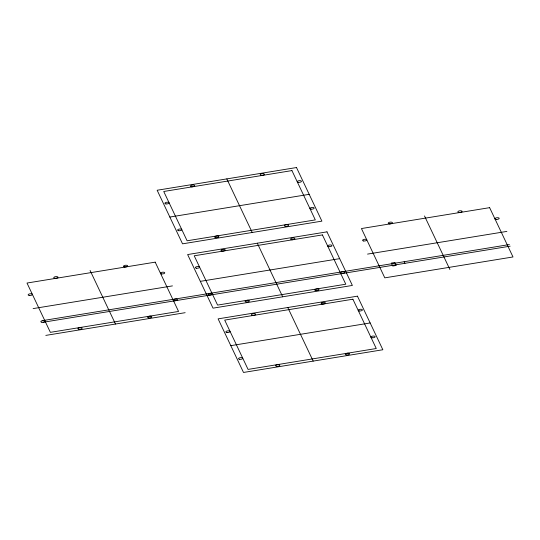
<?xml version="1.0" encoding="UTF-8"?>
<svg xmlns="http://www.w3.org/2000/svg" width="540" height="540" viewBox="0 0 540 540"><rect width="100%" height="100%" fill="white"/><g stroke="black" fill="none" stroke-linecap="round" stroke-linejoin="round"><path stroke-width="0.81" d="M169.844 217.046L309.191 194.339M33.109 308.597L172.456 285.896M200.326 281.353L339.674 258.647M367.544 254.104L506.891 231.404M42.566 320.625L509.375 244.566M43.322 322.232L510.138 246.173M45.812 335.394L185.159 312.687M230.81 345.661L370.156 322.954M424.514 215.96L449.915 269.548M404.17 261.704L404.933 263.311M226.82 178.895L252.221 232.484M257.303 243.203L282.697 296.798M287.779 307.517L313.18 361.105M90.086 270.452L115.486 324.041M296.494 167.542L157.147 190.249L182.547 243.837L321.894 221.137L296.494 167.542M291.938 170.593L163.735 191.484L187.103 240.786L315.306 219.901L291.938 170.593M326.977 231.849L187.63 254.556L213.023 308.151L352.37 285.444L326.977 231.849M155.196 262.15L27 283.041L50.369 332.343L178.565 311.452L155.196 262.15M322.414 234.907L194.218 255.791L217.586 305.093L345.782 284.209L322.414 234.907M489.632 207.657L361.436 228.548L384.804 277.85L513 256.959L489.632 207.657M394.794 262.514L391.311 263.081L392.708 266.024L396.191 265.457L394.794 262.514M357.453 296.163L218.106 318.863L243.506 372.458L382.853 349.751L357.453 296.163M352.897 299.214L224.694 320.099L248.063 369.407L376.265 348.516L352.897 299.214M246.233 301.975A2.133 0.851 -6.1 0 0 249.352 300.908A2.133 0.851 -6.1 0 0 246.098 300.51A2.133 0.851 -6.1 0 0 246.233 301.975M315.907 290.621A2.133 0.851 -6.1 0 0 319.025 289.555A2.133 0.851 -6.1 0 0 315.772 289.156A2.133 0.851 -6.1 0 0 315.907 290.621M328.847 246.659A2.133 0.851 -6.1 0 0 331.965 245.592A2.133 0.851 -6.1 0 0 328.712 245.201A2.133 0.851 -6.1 0 0 328.847 246.659M341.55 273.456A2.133 0.851 -6.1 0 0 344.662 272.39A2.133 0.851 -6.1 0 0 341.408 271.991A2.133 0.851 -6.1 0 0 341.55 273.456M222.109 251.066A2.133 0.851 -6.1 0 0 225.221 250A2.133 0.851 -6.1 0 0 221.967 249.601A2.133 0.851 -6.1 0 0 222.109 251.066M291.782 239.713A2.133 0.851 -6.1 0 0 294.894 238.646A2.133 0.851 -6.1 0 0 291.641 238.248A2.133 0.851 -6.1 0 0 291.782 239.713M209.169 295.022A2.133 0.851 -6.1 0 0 212.281 293.963A2.133 0.851 -6.1 0 0 209.027 293.564A2.133 0.851 -6.1 0 0 209.169 295.022M196.466 268.232A2.133 0.851 -6.1 0 0 199.584 267.165A2.133 0.851 -6.1 0 0 196.331 266.767A2.133 0.851 -6.1 0 0 196.466 268.232M363.683 240.982A2.133 0.851 -6.1 0 0 366.802 239.915A2.133 0.851 -6.1 0 0 363.548 239.524A2.133 0.851 -6.1 0 0 363.683 240.982M458.993 212.463A2.133 0.851 -6.1 0 0 462.112 211.397A2.133 0.851 -6.1 0 0 458.858 211.005A2.133 0.851 -6.1 0 0 458.993 212.463M389.32 223.816A2.133 0.851 -6.1 0 0 392.438 222.75A2.133 0.851 -6.1 0 0 389.185 222.359A2.133 0.851 -6.1 0 0 389.32 223.816M496.064 219.416A2.133 0.851 -6.1 0 0 499.183 218.349A2.133 0.851 -6.1 0 0 495.923 217.951A2.133 0.851 -6.1 0 0 496.064 219.416M165.989 203.924A2.133 0.851 -6.1 0 0 169.101 202.858A2.133 0.851 -6.1 0 0 165.847 202.46A2.133 0.851 -6.1 0 0 165.989 203.924M178.686 230.715A2.133 0.851 -6.1 0 0 181.804 229.649A2.133 0.851 -6.1 0 0 178.551 229.257A2.133 0.851 -6.1 0 0 178.686 230.715M261.299 175.399A2.133 0.851 -6.1 0 0 264.418 174.339A2.133 0.851 -6.1 0 0 261.164 173.941A2.133 0.851 -6.1 0 0 261.299 175.399M191.626 186.752A2.133 0.851 -6.1 0 0 194.744 185.693A2.133 0.851 -6.1 0 0 191.491 185.294A2.133 0.851 -6.1 0 0 191.626 186.752M311.067 209.149A2.133 0.851 -6.1 0 0 314.185 208.082A2.133 0.851 -6.1 0 0 310.932 207.684A2.133 0.851 -6.1 0 0 311.067 209.149M298.37 182.351A2.133 0.851 -6.1 0 0 301.482 181.285A2.133 0.851 -6.1 0 0 298.228 180.887A2.133 0.851 -6.1 0 0 298.37 182.351M285.431 226.314A2.133 0.851 -6.1 0 0 288.542 225.248A2.133 0.851 -6.1 0 0 285.289 224.849A2.133 0.851 -6.1 0 0 285.431 226.314M215.757 237.668A2.133 0.851 -6.1 0 0 218.869 236.601A2.133 0.851 -6.1 0 0 215.615 236.203A2.133 0.851 -6.1 0 0 215.757 237.668M29.255 295.475A2.133 0.851 -6.1 0 0 32.366 294.408A2.133 0.851 -6.1 0 0 29.113 294.017A2.133 0.851 -6.1 0 0 29.255 295.475M41.951 322.272A2.133 0.851 -6.1 0 0 45.07 321.206A2.133 0.851 -6.1 0 0 41.816 320.807A2.133 0.851 -6.1 0 0 41.951 322.272M124.565 266.956A2.133 0.851 -6.1 0 0 127.676 265.889A2.133 0.851 -6.1 0 0 124.423 265.498A2.133 0.851 -6.1 0 0 124.565 266.956M54.891 278.309A2.133 0.851 -6.1 0 0 58.003 277.243A2.133 0.851 -6.1 0 0 54.749 276.844A2.133 0.851 -6.1 0 0 54.891 278.309M174.332 300.699A2.133 0.851 -6.1 0 0 177.444 299.639A2.133 0.851 -6.1 0 0 174.191 299.241A2.133 0.851 -6.1 0 0 174.332 300.699M161.629 273.908A2.133 0.851 -6.1 0 0 164.747 272.842A2.133 0.851 -6.1 0 0 161.494 272.444A2.133 0.851 -6.1 0 0 161.629 273.908M148.696 317.864A2.133 0.851 -6.1 0 0 151.808 316.805A2.133 0.851 -6.1 0 0 148.554 316.406A2.133 0.851 -6.1 0 0 148.696 317.864M79.022 329.218A2.133 0.851 -6.1 0 0 82.134 328.158A2.133 0.851 -6.1 0 0 78.88 327.76A2.133 0.851 -6.1 0 0 79.022 329.218M226.949 332.539A2.133 0.851 -6.1 0 0 230.06 331.472A2.133 0.851 -6.1 0 0 226.807 331.074A2.133 0.851 -6.1 0 0 226.949 332.539M239.645 359.336A2.133 0.851 -6.1 0 0 242.764 358.27A2.133 0.851 -6.1 0 0 239.51 357.871A2.133 0.851 -6.1 0 0 239.645 359.336M322.259 304.02A2.133 0.851 -6.1 0 0 325.377 302.954A2.133 0.851 -6.1 0 0 322.124 302.555A2.133 0.851 -6.1 0 0 322.259 304.02M252.585 315.374A2.133 0.851 -6.1 0 0 255.704 314.307A2.133 0.851 -6.1 0 0 252.45 313.909A2.133 0.851 -6.1 0 0 252.585 315.374M372.026 337.763A2.133 0.851 -6.1 0 0 375.145 336.697A2.133 0.851 -6.1 0 0 371.891 336.299A2.133 0.851 -6.1 0 0 372.026 337.763M359.33 310.966A2.133 0.851 -6.1 0 0 362.441 309.906A2.133 0.851 -6.1 0 0 359.188 309.508A2.133 0.851 -6.1 0 0 359.33 310.966M346.39 354.929A2.133 0.851 -6.1 0 0 349.502 353.862A2.133 0.851 -6.1 0 0 346.248 353.471A2.133 0.851 -6.1 0 0 346.39 354.929M276.716 366.282A2.133 0.851 -6.1 0 0 279.828 365.215A2.133 0.851 -6.1 0 0 276.575 364.824A2.133 0.851 -6.1 0 0 276.716 366.282"/></g></svg>
